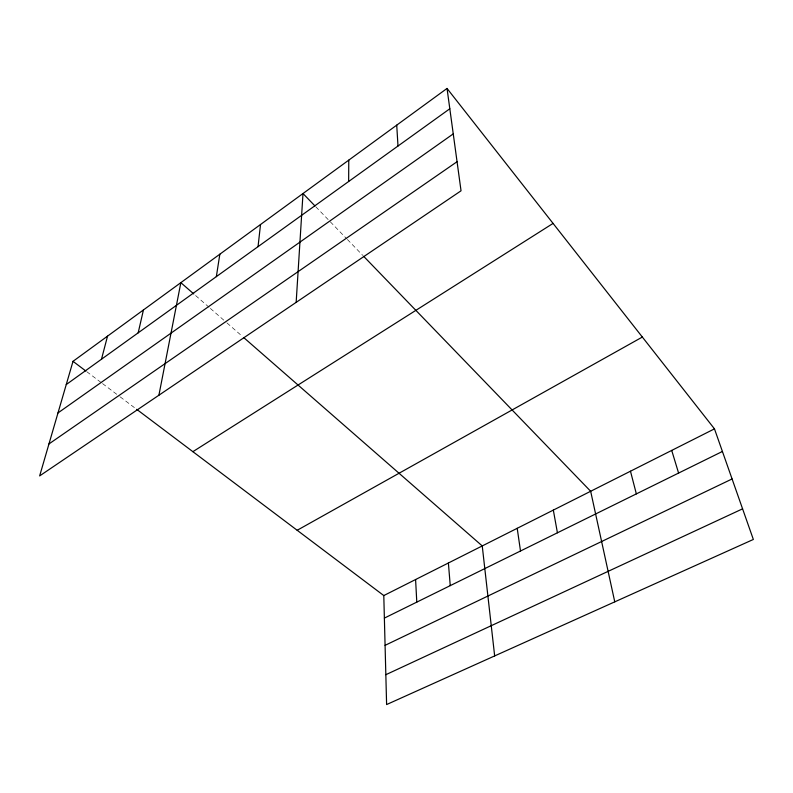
<?xml version="1.0" encoding="UTF-8"?>
<svg xmlns="http://www.w3.org/2000/svg" width="793" height="793" viewBox="0 0 793 793"><rect width="100%" height="100%" fill="white"/><g stroke="black" fill="none" stroke-linecap="round" stroke-linejoin="round"><path stroke-width="0.59" stroke-dasharray="3.96 2.97" d="M86.784 371.709L101.544 382.831M102.525 383.574L119.198 396.143M120.179 396.877L135.742 408.613M195.603 295.541L209.441 307.625M210.363 308.427L226.055 322.136M226.986 322.949L241.845 335.925M315.802 206.785L329.452 220.92M330.304 221.802L346.521 238.584M347.374 239.466L362.738 255.366"/><path stroke-width="1.19" d="M348.652 181.498L348.771 160.136M296.156 302.361L302.995 193.532L314.95 205.902M258.042 246.653L260.52 224.528M216.35 276.628L219.839 254.206M158.907 395.221L180.854 282.655L193.76 293.925M138.18 332.842L143.444 309.944M101.484 359.229L107.531 336.153M73.015 361.33L39.65 475.909L461.04 190.806L447.034 88.439L73.015 361.33L85.803 370.975M66.255 384.555L449.819 108.76M57.988 412.935L453.249 133.888M48.958 443.941L457.055 161.713M192.877 451.673L553.068 223.408M297.177 530.279L642.35 337.055M383.792 595.563L714.473 428.864L753.35 539.458L386.607 704.561L383.792 595.563L136.713 409.337M384.377 618.104L722.413 451.465M385.081 645.343L732.078 478.962M385.834 674.704L742.585 508.838M243.699 337.55L482.243 545.931L494.663 655.92M363.591 256.248L590.666 491.273L614.763 601.847M447.034 88.439L714.473 428.864M671.711 450.414L678.59 473.064M630.475 471.211L636.353 493.89M553.326 510.097L557.42 532.797M517.205 528.307L520.505 550.996M448.392 563L450.246 585.63M396.728 125.145L397.997 146.021M415.591 579.534L416.791 602.125"/></g></svg>
